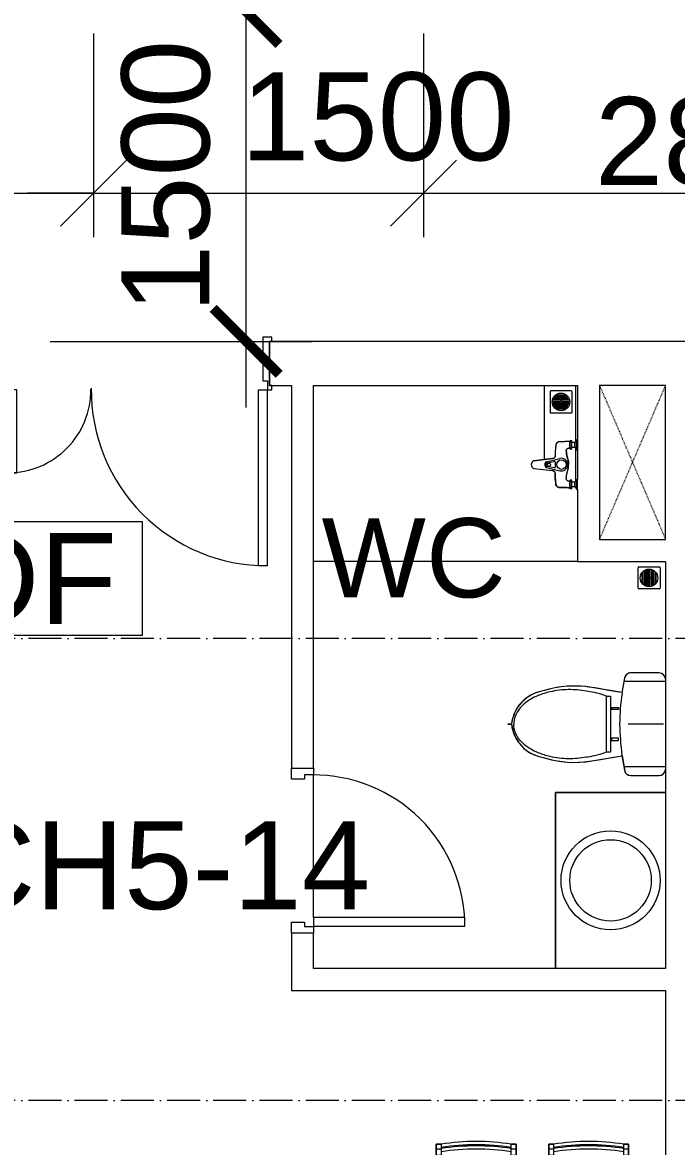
# Model space of a CAD drawing. Header units: millimetres. Extents: x -20144 to 122974, y -38328 to 48263.
# Drawn here: x 29377 to 32351, y 6140 to 11250 of the extents above; entities that cross this region are included whole.
import ezdxf
from ezdxf.enums import TextEntityAlignment as Align

# ---------------------------------------------------------------- set-up
doc = ezdxf.new("R2010")
doc.units = ezdxf.units.MM
doc.linetypes.add('Dash', pattern=[6.35, 3.175, -3.175])
doc.linetypes.add('Grid Line', pattern=[4.2, 3, -0.6, 0, -0.6])
for name, color, linetype, lineweight in [('A-DETL-GENF', 31, 'Continuous', 5), ('A-DETL-GENF-HDLN', 161, 'Dash', 5), ('CHU', 181, 'Continuous', 5), ('CUA', 31, 'Continuous', 9), ('DIM', 1, 'Continuous', 5), ('NET-CAT', 3, 'Continuous', 15), ('NET-THAY', 2, 'Continuous', 9), ('THIET BI', 44, 'Continuous', 5), ('THIET-BI', 44, 'Continuous', 5), ('TRUC', 225, 'Continuous', 5), ('Y-GHI CHU PCCC$0$Z-CT1-GHI CHU TT$0$KI-HIEU', 6, 'Continuous', 13)]:
    doc.layers.add(name, color=color, linetype=linetype, lineweight=lineweight)
doc.styles.add('Arial_3', font='arial_0.ttf', dxfattribs={"height": 400})
doc.styles.add('Arial_4', font='arial_0.ttf', dxfattribs={"height": 360})
doc.styles.add('Arial_5', font='arial_0.ttf', dxfattribs={"height": 400})
doc.styles.add('TA1', font='arial_0.ttf')
doc.styles.add('Y-GHI CHU PCCC$0$Arial', font='arial_0.ttf')
doc.dimstyles.new('D_200_KTx2', dxfattribs={"dimtxt": 400, "dimasz": 300, "dimexe": 300, "dimexo": 300, "dimgap": 160, "dimtad": 1, "dimdec": 0, "dimzin": 9, "dimtxsty": 'TA1', "dimblk": 'ARCHTICK', "dimcen": 1, "dimdle": 300, "dimclrd": 256, "dimclre": 256, "dimclrt": 7, "dimadec": 0, "dimazin": 0, "dimtfac": 1, "dimtdec": 0, "dimtix": 1, "dimtmove": 1, "dimatfit": 3, "dimldrblk": 'ARCHTICK', "dimfxl": 0, "dimtolj": 1, "dimtzin": 0, "dimlwd": -1, "dimlwe": -1, "dimarcsym": 0})
doc.dimstyles.new('Diagonal_-_2mm_Arial', dxfattribs={"dimscale": 304.8, "dimtxt": 408.10376, "dimasz": 0.984252, "dimexe": 0.656168, "dimexo": 4.593176, "dimgap": 0.098425, "dimtad": 1, "dimdec": 0, "dimzin": 0, "dimdsep": 46, "dimtxsty": 'Arial_3', "dimblk1": 'OBLIQUE', "dimblk2": 'OBLIQUE', "dimsah": 1, "dimcen": 0.09, "dimdle": 0.656168, "dimazin": 0, "dimtfac": 1, "dimtdec": 4, "dimtix": 1, "dimtmove": 0, "dimatfit": 3, "dimfxl": 0, "dimtvp": 1, "dimtolj": 1, "dimtzin": 0, "dimlwd": 9, "dimlwe": 9, "dimarcsym": 0})
doc.dimstyles.new('Diagonal_-_2mm_Arial_1', dxfattribs={"dimscale": 304.8, "dimtxt": 408.10376, "dimasz": 0.984252, "dimexe": 0.656168, "dimexo": 4.593176, "dimgap": 0.098425, "dimtad": 1, "dimdec": 0, "dimzin": 0, "dimdsep": 46, "dimtxsty": 'Arial_3', "dimblk1": 'OBLIQUE', "dimblk2": 'OBLIQUE', "dimsah": 1, "dimcen": 0.09, "dimdle": 0.656168, "dimazin": 0, "dimtfac": 1, "dimtdec": 4, "dimtix": 1, "dimtmove": 2, "dimatfit": 3, "dimfxl": 0, "dimtvp": 1, "dimtolj": 1, "dimtzin": 0, "dimlwd": 9, "dimlwe": 9, "dimarcsym": 0})

# ---------------------------------------------------------------- blocks, each defined once
blk = doc.blocks.new('X-SEN - X-SEN-1305592-MẶT BẰNG TẦNG 5 ĐẾN TẦNG 22')
at = {"layer": 'THIET-BI'}
for p, q in [((-67.5, 0), (-112.5, 0)), ((-112.5, 0), (-112.5, -3.8)), ((-112.5, 0), (-67.5, 0)), ((-112.5, -3.8), (-112.5, 0)), ((-67.5, -3.8), (-67.5, 0)), ((-67.5, 0), (-67.5, -3.8)), ((112.5, 0), (67.5, 0)), ((67.5, 0), (67.5, -3.8)), ((67.5, 0), (67.5, -3.8)), ((112.5, 0), (67.5, 0)), ((112.5, -3.8), (112.5, 0)), ((112.5, -3.8), (112.5, 0)), ((-112.5, -3.8), (-99.9, -12.6)), ((-67.5, -3.8), (-112.5, -3.8)), ((-112.5, -3.8), (-99.9, -12.6)), ((-99.9, -25.3), (-107.2, -25.3)), ((-72.8, -25.3), (-107.2, -25.3)), ((-107.2, -34.3), (-105.1, -34.3)), ((-107.2, -34.3), (-72.8, -34.3)), ((-105.1, -34.3), (-105.1, -37.2)), ((-105.1, -34.3), (-105.1, -37.2)), ((-74.9, -34.3), (-105.1, -34.3)), ((-105.1, -37.2), (-74.9, -37.2)), ((-99.9, -12.6), (-99.9, -25.3)), ((-99.9, -12.6), (-80.1, -12.6)), ((-80.1, -12.6), (-99.9, -12.6)), ((-99.9, -12.6), (-99.9, -25.3)), ((-80.1, -12.6), (-67.5, -3.8)), ((-80.1, -12.6), (-67.5, -3.8)), ((-80.1, -25.3), (-80.1, -12.6)), ((-80.1, -25.3), (-80.1, -12.6)), ((-72.8, -25.3), (-80.1, -25.3)), ((-74.9, -37.2), (-74.9, -34.3)), ((-74.9, -34.3), (-72.8, -34.3)), ((-74.9, -37.2), (-74.9, -34.3)), ((67.5, -3.8), (80.1, -12.6)), ((112.5, -3.8), (67.5, -3.8)), ((67.5, -3.8), (80.1, -12.6)), ((80.1, -25.3), (72.8, -25.3)), ((107.2, -25.3), (72.8, -25.3)), ((72.8, -34.3), (74.9, -34.3)), ((72.8, -34.3), (107.2, -34.3)), ((74.9, -34.3), (74.9, -37.2)), ((74.9, -34.3), (74.9, -37.2)), ((105.1, -34.3), (74.9, -34.3)), ((74.9, -37.2), (105.1, -37.2)), ((80.1, -12.6), (80.1, -25.3)), ((99.9, -12.6), (80.1, -12.6)), ((80.1, -12.6), (99.9, -12.6)), ((99.9, -12.6), (80.1, -12.6)), ((80.1, -12.6), (80.1, -25.3)), ((99.9, -12.6), (112.5, -3.8)), ((99.9, -12.6), (112.5, -3.8)), ((99.9, -25.3), (99.9, -12.6)), ((99.9, -25.3), (99.9, -12.6)), ((107.2, -25.3), (99.9, -25.3)), ((105.1, -37.2), (105.1, -34.3)), ((105.1, -34.3), (107.2, -34.3)), ((105.1, -37.2), (105.1, -34.3)), ((-12.9, -141.7), (-27.6, -80.8)), ((12.9, -141.7), (27.6, -80.8)), ((-27.3, -113.1), (-17.5, -199.2)), ((-17.5, -199.2), (-27.3, -113.1)), ((-7.7, -139.6), (-13.8, -105.5)), ((7.7, -139.6), (13.8, -105.5)), ((17.5, -199.2), (27.3, -113.1)), ((17.5, -199.2), (27.3, -113.1))]:
    blk.add_line(p, q, dxfattribs=at)
for centre, radius in [((0, -73.2), 21.5), ((0, -130.1), 7.2)]:
    blk.add_circle(centre, radius, dxfattribs=at)
for centre, radius, start, end in [((-102.9, -29.8), 6.9, 148.0246, 211.9754), ((-102.9, -29.8), 6.9, 148.0246, 211.9754), ((-107.2, -27.1), 1.8, 90, 148.0246), ((-107.2, -27.1), 1.8, 90, 148.0246), ((-107.2, -32.5), 1.8, 211.9754, 270), ((-107.2, -32.5), 1.8, 211.9754, 270), ((-112.5, -29.8), 6.9, 319.2845, 40.7155), ((-94.4, -29.8), 6.9, 139.2845, 220.7155), ((-85.4, -29.8), 6.9, 319.2845, 40.7155), ((-67.5, -29.8), 6.9, 139.2845, 220.7155), ((-72.8, -27.1), 1.8, 31.9754, 90), ((-72.8, -27.1), 1.8, 31.9754, 90), ((-72.8, -32.5), 1.8, 270, 328.0246), ((-72.8, -32.5), 1.8, 270, 328.0246), ((-77.1, -29.8), 6.9, 328.0246, 31.9754), ((-77.1, -29.8), 6.9, 328.0246, 31.9754), ((-0.4, -73.2), 28.3, 89.2517, 195.6693), ((0.4, -73.2), 28.3, 344.3307, 90.7483), ((77.1, -29.8), 6.9, 148.0246, 211.9754), ((77.1, -29.8), 6.9, 148.0246, 211.9754), ((72.8, -27.1), 1.8, 90, 148.0246), ((72.8, -27.1), 1.8, 90, 148.0246), ((72.8, -32.5), 1.8, 211.9754, 270), ((72.8, -32.5), 1.8, 211.9754, 270), ((67.5, -29.8), 6.9, 319.2845, 40.7155), ((85.6, -29.8), 6.9, 139.2845, 220.7155), ((94.6, -29.8), 6.9, 319.2845, 40.7155), ((112.5, -29.8), 6.9, 139.2845, 220.7155), ((107.2, -27.1), 1.8, 31.9754, 90), ((107.2, -27.1), 1.8, 31.9754, 90), ((107.2, -32.5), 1.8, 270, 328.0246), ((107.2, -32.5), 1.8, 270, 328.0246), ((102.9, -29.8), 6.9, 328.0246, 31.9754), ((102.9, -29.8), 6.9, 328.0246, 31.9754), ((-9.4, -104.7), 4.5, 74.0703, 190.1556), ((-0.4, -73.2), 28.3, 254.0703, 270.7483), ((0.4, -73.2), 28.3, 269.2517, 285.9297), ((9.4, -104.7), 4.5, 349.8444, 105.9297), ((0, -134.7), 14.7, 208.4144, 331.5856), ((0, -136.6), 8.24, 201.1294, 338.8706), ((0, -191), 19.3, 205.0481, 334.9519), ((0, -191), 19.3, 205.0481, 334.9519)]:
    blk.add_arc(centre, radius, start, end, dxfattribs=at)
for points, knots in [([(-105.1, -37.2), (-105.1, -39.1), (-104.9, -42.9), (-104.7, -48.5), (-104.5, -54.2), (-104.2, -61.7), (-103.9, -68.4), (-103.8, -73.6), (-103.7, -75.5), (-103.7, -76.7), (-103.6, -77.6), (-103.6, -78.6), (-103.6, -79.8), (-103.6, -81), (-103.5, -81.8), (-103.5, -82.3), (-103.5, -82.6), (-103.4, -83), (-103.4, -83.5), (-103.3, -84.3), (-103.2, -85.5), (-103.1, -86.6), (-102.8, -87.6), (-102.6, -88.2), (-102.3, -88.9), (-101.9, -89.7), (-101.3, -90.8), (-100.6, -91.7), (-100, -92.5), (-99, -93.6), (-97.8, -94.7), (-96.2, -95.8), (-95, -96.6), (-93.7, -97.2), (-92.4, -97.7), (-91.2, -98.1), (-90.3, -98.4), (-89.6, -98.5), (-88.9, -98.7), (-88, -98.8), (-86.8, -99), (-85.6, -99.1), (-84.7, -99.1), (-84, -99.2), (-83.3, -99.3), (-82.3, -99.4), (-81.2, -99.5), (-79.7, -99.6), (-77.9, -99.8), (-75.5, -100), (-72.8, -100.2), (-70, -100.5), (-66.3, -100.8), (-61.6, -101.2), (-56, -101.5), (-51.7, -101.8), (-48.8, -101.9), (-47.3, -101.9), (-46.1, -101.9), (-45.1, -102), (-44.4, -102), (-43.6, -102), (-42.6, -102), (-41.4, -102), (-40.1, -102), (-39.3, -102.1), (-38.8, -102.1), (-38.5, -102.2), (-38.1, -102.2), (-37.6, -102.3), (-36.8, -102.4), (-35.6, -102.6), (-34.3, -103), (-33.2, -103.5), (-32.5, -104), (-31.7, -104.6), (-30.5, -105.7), (-29, -107.6), (-27.9, -110.1), (-27.4, -112), (-27.3, -113.1)], [0, 0, 0, 0, 0.041667, 0.083333, 0.125, 0.166667, 0.25, 0.270833, 0.28125, 0.291667, 0.296875, 0.302083, 0.3125, 0.322917, 0.328125, 0.330729, 0.333333, 0.335938, 0.338542, 0.34375, 0.354167, 0.364583, 0.369792, 0.375, 0.380208, 0.385417, 0.395833, 0.40625, 0.411458, 0.416667, 0.4375, 0.447917, 0.458333, 0.46875, 0.479167, 0.489583, 0.494792, 0.5, 0.505208, 0.510417, 0.520833, 0.53125, 0.536458, 0.541667, 0.546875, 0.552083, 0.5625, 0.572917, 0.583333, 0.604167, 0.625, 0.645833, 0.666667, 0.708333, 0.75, 0.791667, 0.802083, 0.8125, 0.822917, 0.828125, 0.833333, 0.838542, 0.84375, 0.854167, 0.864583, 0.869792, 0.872396, 0.875, 0.877604, 0.880208, 0.885417, 0.895833, 0.90625, 0.916667, 0.921875, 0.927083, 0.9375, 0.958333, 0.979167, 1, 1, 1, 1]), ([(-105.1, -37.2), (-104.5, -52.3), (-103.9, -68.7), (-103.3, -87.5), (-99.6, -93.9), (-92.4, -98.5), (-72.6, -100.1), (-54, -102.2), (-33.9, -102), (-28.7, -107.4), (-27.8, -111), (-27.3, -113.1)], [0, 0, 0, 0, 45.441328, 49.333631, 56.110562, 66.562664, 73.682324, 114.966912, 125.570438, 129.900151, 136.284558, 136.284558, 136.284558, 136.284558]), ([(0, -41), (-2, -40.9), (-5.6, -40.9), (-10.3, -41.2), (-14.4, -41.6), (-18, -42.2), (-21.2, -42.9), (-24.2, -43.7), (-27.1, -44.6), (-30, -45.4), (-32.9, -46.3), (-35.8, -47.2), (-38.8, -47.9), (-41.8, -48.6), (-45.1, -49.2), (-48.4, -49.8), (-51.8, -50.2), (-54.8, -50.5), (-56.9, -50.7), (-58.1, -50.8), (-59, -50.9), (-59.9, -51), (-60.8, -51), (-61.7, -51), (-62.4, -51), (-63, -51), (-63.6, -51), (-64.4, -50.9), (-65.1, -50.8), (-65.7, -50.7), (-66.1, -50.6), (-66.5, -50.5), (-67.1, -50.4), (-68.1, -50.1), (-69.1, -49.6), (-70.1, -49), (-71.1, -48.3), (-72, -47.4), (-72.8, -46.6), (-73.3, -45.8), (-73.8, -45.1), (-74.1, -44.3), (-74.4, -43.5), (-74.6, -42.6), (-74.7, -41.9), (-74.8, -41.3), (-74.8, -40.9), (-74.9, -40.4), (-74.9, -39.8), (-74.9, -38.8), (-74.9, -37.9), (-74.9, -37.2)], [0, 0, 0, 0, 0.041667, 0.083333, 0.125, 0.166667, 0.208333, 0.25, 0.291667, 0.333333, 0.375, 0.416667, 0.458333, 0.5, 0.541667, 0.583333, 0.625, 0.666667, 0.6875, 0.697917, 0.708333, 0.71875, 0.729167, 0.739583, 0.75, 0.755208, 0.760417, 0.770833, 0.78125, 0.786458, 0.791667, 0.796875, 0.802083, 0.8125, 0.833333, 0.84375, 0.854167, 0.875, 0.885417, 0.895833, 0.90625, 0.916667, 0.927083, 0.9375, 0.947917, 0.953125, 0.958333, 0.963542, 0.96875, 0.979167, 1, 1, 1, 1]), ([(-74.9, -37.2), (-74.9, -39.9), (-75, -44.9), (-67.9, -51.6), (-55.3, -50.7), (-39.4, -48.7), (-24.4, -43.4), (-11.8, -40.7), (0, -41)], [0, 0, 0, 0, 8.475038, 15.961674, 29.255673, 47.963091, 70.422589, 93.837243, 93.837243, 93.837243, 93.837243]), ([(74.9, -37.2), (74.9, -37.9), (74.9, -38.8), (74.9, -39.8), (74.9, -40.4), (74.8, -40.9), (74.8, -41.3), (74.7, -41.9), (74.6, -42.6), (74.4, -43.3), (74.3, -43.9), (74.1, -44.4), (73.8, -45.1), (73.3, -45.8), (72.8, -46.6), (72, -47.4), (71.1, -48.3), (70.1, -49), (69.1, -49.6), (68.1, -50.1), (67.1, -50.4), (66.5, -50.5), (66.1, -50.6), (65.7, -50.7), (65.1, -50.8), (64.4, -50.9), (63.5, -51), (62.7, -51), (62.1, -51), (61.5, -51), (60.8, -51), (59.9, -51), (59, -50.9), (58.1, -50.8), (56.9, -50.7), (54.8, -50.5), (51.8, -50.2), (47.2, -49.6), (41.8, -48.7), (36.8, -47.4), (32.9, -46.3), (30, -45.4), (27.1, -44.6), (24.2, -43.7), (21.2, -42.9), (18, -42.2), (14.4, -41.6), (10.3, -41.2), (5.6, -40.9), (2, -40.9), (0, -41)], [0, 0, 0, 0, 0.020833, 0.03125, 0.036458, 0.041667, 0.046875, 0.052083, 0.0625, 0.072917, 0.078125, 0.083333, 0.09375, 0.104167, 0.114583, 0.125, 0.145833, 0.15625, 0.166667, 0.1875, 0.197917, 0.203125, 0.208333, 0.213542, 0.21875, 0.229167, 0.239583, 0.25, 0.255208, 0.260417, 0.270833, 0.28125, 0.291667, 0.302083, 0.3125, 0.333333, 0.375, 0.416667, 0.5, 0.583333, 0.625, 0.666667, 0.708333, 0.75, 0.791667, 0.833333, 0.875, 0.916667, 0.958333, 1, 1, 1, 1]), ([(74.9, -37.2), (74.9, -39.9), (75, -44.9), (67.9, -51.6), (55.3, -50.7), (39.4, -48.7), (24.4, -43.4), (11.8, -40.7), (0, -41)], [0, 0, 0, 0, 8.475038, 15.961674, 29.255673, 47.963091, 70.422589, 93.837243, 93.837243, 93.837243, 93.837243]), ([(27.3, -113.1), (27.4, -112), (27.9, -110.1), (29, -107.6), (30.5, -105.7), (31.7, -104.6), (32.5, -104), (33.2, -103.5), (34.3, -103), (35.6, -102.6), (36.8, -102.4), (37.6, -102.3), (38.1, -102.2), (38.5, -102.2), (38.8, -102.1), (39.3, -102.1), (40.1, -102), (41.4, -102), (42.6, -102), (43.6, -102), (44.4, -102), (45.1, -102), (46.1, -101.9), (47.3, -101.9), (48.8, -101.9), (51.7, -101.8), (57.9, -101.4), (65.3, -100.9), (72.8, -100.2), (76.9, -99.8), (79.7, -99.6), (81.2, -99.5), (82.3, -99.4), (83.3, -99.3), (84, -99.2), (84.7, -99.1), (85.6, -99.1), (86.8, -99), (88, -98.8), (88.9, -98.7), (89.6, -98.5), (90.3, -98.4), (91.2, -98.1), (92.4, -97.7), (93.7, -97.2), (95, -96.6), (96.2, -95.8), (97.8, -94.7), (99.2, -93.4), (100.4, -91.9), (101.3, -90.8), (101.9, -89.7), (102.3, -88.9), (102.6, -88.2), (102.8, -87.6), (103.1, -86.6), (103.2, -85.5), (103.3, -84.3), (103.4, -83.5), (103.4, -83), (103.5, -82.6), (103.5, -82.3), (103.5, -81.8), (103.6, -81), (103.6, -79.8), (103.6, -78.6), (103.6, -77.6), (103.7, -76.7), (103.7, -75.5), (103.8, -73.6), (103.9, -70.3), (104.1, -65.5), (104.5, -54.2), (104.8, -44.8), (105.1, -37.2)], [0, 0, 0, 0, 0.020833, 0.041667, 0.0625, 0.072917, 0.078125, 0.083333, 0.09375, 0.104167, 0.114583, 0.119792, 0.122396, 0.125, 0.127604, 0.130208, 0.135417, 0.145833, 0.15625, 0.161458, 0.166667, 0.171875, 0.177083, 0.1875, 0.197917, 0.208333, 0.25, 0.333333, 0.375, 0.416667, 0.427083, 0.4375, 0.447917, 0.453125, 0.458333, 0.463542, 0.46875, 0.479167, 0.489583, 0.494792, 0.5, 0.505208, 0.510417, 0.520833, 0.53125, 0.541667, 0.552083, 0.5625, 0.583333, 0.59375, 0.604167, 0.614583, 0.619792, 0.625, 0.630208, 0.635417, 0.645833, 0.65625, 0.661458, 0.664062, 0.666667, 0.669271, 0.671875, 0.677083, 0.6875, 0.697917, 0.703125, 0.708333, 0.71875, 0.729167, 0.75, 0.791667, 0.833333, 1, 1, 1, 1]), ([(105.1, -37.2), (104.5, -52.3), (103.9, -68.7), (103.3, -87.5), (99.6, -93.9), (92.4, -98.5), (72.6, -100.1), (54, -102.2), (33.9, -102), (28.7, -107.4), (27.8, -111), (27.3, -113.1)], [0, 0, 0, 0, 45.441328, 49.333631, 56.110562, 66.562664, 73.682324, 114.966912, 125.570438, 129.900151, 136.284558, 136.284558, 136.284558, 136.284558])]:
    blk.add_open_spline(points, degree=3, knots=knots, dxfattribs=at)
blk = doc.blocks.new('X-PHEU - X-PHEU-1365544-MẶT BẰNG TẦNG 5 ĐẾN TẦNG 22')
at = {"layer": 'THIET-BI'}
for p, q in [((25, -29), (25, -121)), ((121, -25), (29, -25)), ((52.5, -103.1), (52.5, -46.9)), ((57.5, -43.5), (57.5, -106.5)), ((62.5, -108.8), (62.5, -41.2)), ((67.5, -39.8), (67.5, -110.2)), ((72.5, -71.9), (72.5, -39.1)), ((77.5, -39.1), (77.5, -71.9)), ((82.5, -110.2), (82.5, -39.8)), ((87.5, -41.2), (87.5, -108.8)), ((92.5, -106.5), (92.5, -43.5)), ((97.5, -46.9), (97.5, -103.1)), ((125, -121), (125, -29)), ((42.5, -90.5), (42.5, -59.5)), ((47.5, -51.8), (47.5, -98.2)), ((72.5, -110.9), (72.5, -78.1)), ((77.5, -78.1), (77.5, -110.9)), ((102.5, -98.2), (102.5, -51.8)), ((107.5, -59.5), (107.5, -90.5)), ((29, -125), (121, -125))]:
    blk.add_line(p, q, dxfattribs=at)
blk.add_circle((75, -75), 40, dxfattribs=at)
for centre, radius, start, end in [((29, -29), 4, 90, 180), ((75, -75), 36, 119.0853, 128.6822), ((75, -75), 36, 102.0247, 110.3175), ((75, -75), 36, 90, 93.9821), ((75, -75), 36, 86.0179, 90), ((75, -75), 36, 69.6825, 77.9753), ((75, -75), 36, 51.3178, 60.9147), ((121, -29), 4, 0, 90), ((75, -75), 36, 139.8082, 154.5256), ((75, -75), 36, 205.4744, 220.1918), ((75, -75), 4, 128.6822, 231.3178), ((75, -75), 4, 308.6822, 51.3178), ((75, -75), 36, 25.4744, 40.1918), ((75, -75), 36, 319.8082, 334.5256), ((29, -121), 4, 180, 270), ((75, -75), 36, 231.3178, 240.9147), ((75, -75), 36, 249.6825, 257.9753), ((75, -75), 36, 266.0179, 270), ((75, -75), 36, 270, 273.9821), ((75, -75), 36, 282.0247, 290.3175), ((75, -75), 36, 299.0853, 308.6822), ((121, -121), 4, 270, 0)]:
    blk.add_arc(centre, radius, start, end, dxfattribs=at)
blk = doc.blocks.new('X-BAN AN 4 GHE1 - X-BAN AN 4 GHE-1305657-MẶT BẰNG TẦNG 5 ĐẾN TẦNG 22')
at = {"layer": 'THIET BI'}
for p, q in [((187, 362.7), (165.2, 362.7)), ((165.2, 362.7), (165.2, 0)), ((165.2, 362.7), (165.2, 0)), ((187, 362.7), (165.2, 362.7)), ((187, 327.9), (187, 362.7)), ((527.9, 362.7), (506.1, 362.7)), ((506.1, 362.7), (506.1, 327.9)), ((527.9, 362.7), (506.1, 362.7)), ((527.9, 0), (527.9, 362.7)), ((527.9, 0), (527.9, 362.7)), ((698.6, 362.7), (676.8, 362.7)), ((676.8, 362.7), (676.8, 0)), ((676.8, 362.7), (676.8, 0)), ((698.6, 362.7), (676.8, 362.7)), ((698.6, 327.9), (698.6, 362.7)), ((1039.5, 362.7), (1017.7, 362.7)), ((1017.7, 362.7), (1017.7, 327.9)), ((1039.5, 362.7), (1017.7, 362.7)), ((1039.5, 0), (1039.5, 362.7)), ((1039.5, 0), (1039.5, 362.7)), ((136.9, 308.5), (136.9, 0)), ((155.8, 308.5), (136.9, 308.5)), ((136.9, 308.5), (155.8, 308.5)), ((136.9, 0), (136.9, 308.5)), ((155.8, 0), (155.8, 308.5)), ((155.8, 308.5), (155.8, 0)), ((165.2, 340.9), (187, 340.9)), ((165.2, 311.9), (187, 311.9)), ((187, 311.9), (187, 327.9)), ((506.1, 340.9), (527.9, 340.9)), ((506.1, 327.9), (506.1, 311.9)), ((506.1, 311.9), (527.9, 311.9)), ((556.2, 308.5), (537.3, 308.5)), ((537.3, 308.5), (537.3, 0)), ((537.3, 308.5), (537.3, 0)), ((556.2, 308.5), (537.3, 308.5)), ((556.2, 0), (556.2, 308.5)), ((556.2, 0), (556.2, 308.5)), ((667.4, 308.5), (648.5, 308.5)), ((648.5, 308.5), (648.5, 0)), ((648.5, 308.5), (667.4, 308.5)), ((648.5, 0), (648.5, 308.5)), ((667.4, 0), (667.4, 308.5)), ((667.4, 308.5), (667.4, 0)), ((676.8, 340.9), (698.6, 340.9)), ((676.8, 311.9), (698.6, 311.9)), ((698.6, 311.9), (698.6, 327.9)), ((1017.7, 340.9), (1039.5, 340.9)), ((1017.7, 327.9), (1017.7, 311.9)), ((1017.7, 311.9), (1039.5, 311.9)), ((1067.8, 308.5), (1048.9, 308.5)), ((1048.9, 308.5), (1048.9, 0)), ((1048.9, 308.5), (1048.9, 0)), ((1067.8, 308.5), (1048.9, 308.5)), ((1067.8, 0), (1067.8, 308.5)), ((1067.8, 0), (1067.8, 308.5)), ((136.9, 0), (0, 0)), ((0, 0), (0, -850)), ((0, 0), (0, -850)), ((1200, 0), (0, 0)), ((155.8, 0), (136.9, 0)), ((165.2, 0), (155.8, 0)), ((165.2, 0), (527.9, 0)), ((537.3, 0), (527.9, 0)), ((537.3, 0), (556.2, 0)), ((648.5, 0), (556.2, 0)), ((667.4, 0), (648.5, 0)), ((676.8, 0), (667.4, 0)), ((676.8, 0), (1039.5, 0)), ((1048.9, 0), (1039.5, 0)), ((1048.9, 0), (1067.8, 0)), ((1200, 0), (1067.8, 0)), ((1200, -850), (1200, 0)), ((1200, -850), (1200, 0)), ((0, -850), (136.9, -850)), ((0, -850), (1200, -850)), ((136.9, -850), (136.9, -1158.5)), ((155.8, -850), (136.9, -850)), ((136.9, -850), (136.9, -1158.5)), ((155.8, -1158.5), (155.8, -850)), ((155.8, -850), (165.2, -850)), ((155.8, -1158.5), (155.8, -850)), ((165.2, -850), (165.2, -1212.7)), ((165.2, -850), (527.9, -850)), ((165.2, -1212.7), (165.2, -850)), ((527.9, -1212.7), (527.9, -850)), ((527.9, -850), (537.3, -850)), ((527.9, -850), (527.9, -1212.7)), ((537.3, -850), (537.3, -1158.5)), ((537.3, -850), (556.2, -850)), ((537.3, -1158.5), (537.3, -850)), ((556.2, -1158.5), (556.2, -850)), ((556.2, -850), (648.5, -850)), ((556.2, -850), (556.2, -1158.5)), ((648.5, -850), (648.5, -1158.5)), ((667.4, -850), (648.5, -850)), ((648.5, -850), (648.5, -1158.5)), ((667.4, -1158.5), (667.4, -850)), ((667.4, -850), (676.8, -850)), ((667.4, -1158.5), (667.4, -850)), ((676.8, -850), (676.8, -1212.7)), ((676.8, -850), (1039.5, -850)), ((676.8, -1212.7), (676.8, -850)), ((1039.5, -1212.7), (1039.5, -850)), ((1039.5, -850), (1048.9, -850)), ((1039.5, -850), (1039.5, -1212.7)), ((1048.9, -850), (1048.9, -1158.5)), ((1048.9, -850), (1067.8, -850)), ((1048.9, -1158.5), (1048.9, -850)), ((1067.8, -1158.5), (1067.8, -850)), ((1067.8, -850), (1200, -850)), ((1067.8, -850), (1067.8, -1158.5)), ((136.9, -1158.5), (155.8, -1158.5)), ((136.9, -1158.5), (155.8, -1158.5)), ((165.2, -1161.9), (187, -1161.9)), ((187, -1161.9), (187, -1177.9)), ((506.1, -1161.9), (527.9, -1161.9)), ((506.1, -1177.9), (506.1, -1161.9)), ((537.3, -1158.5), (556.2, -1158.5)), ((556.2, -1158.5), (537.3, -1158.5)), ((648.5, -1158.5), (667.4, -1158.5)), ((648.5, -1158.5), (667.4, -1158.5)), ((676.8, -1161.9), (698.6, -1161.9)), ((698.6, -1161.9), (698.6, -1177.9)), ((1017.7, -1161.9), (1039.5, -1161.9)), ((1017.7, -1177.9), (1017.7, -1161.9)), ((1048.9, -1158.5), (1067.8, -1158.5)), ((1067.8, -1158.5), (1048.9, -1158.5)), ((165.2, -1190.9), (187, -1190.9)), ((165.2, -1212.7), (187, -1212.7)), ((187, -1212.7), (165.2, -1212.7)), ((187, -1177.9), (187, -1212.7)), ((506.1, -1212.7), (506.1, -1177.9)), ((506.1, -1190.9), (527.9, -1190.9)), ((506.1, -1212.7), (527.9, -1212.7)), ((527.9, -1212.7), (506.1, -1212.7)), ((676.8, -1190.9), (698.6, -1190.9)), ((676.8, -1212.7), (698.6, -1212.7)), ((698.6, -1212.7), (676.8, -1212.7)), ((698.6, -1177.9), (698.6, -1212.7)), ((1017.7, -1212.7), (1017.7, -1177.9)), ((1017.7, -1190.9), (1039.5, -1190.9)), ((1017.7, -1212.7), (1039.5, -1212.7)), ((1039.5, -1212.7), (1017.7, -1212.7))]:
    blk.add_line(p, q, dxfattribs=at)
for centre, radius, start, end in [((346.5, -638.1), 1013.4, 80.9407, 99.0593), ((346.5, -638.1), 1013.4, 80.9407, 99.0593), ((346.5, -638.1), 998.9, 80.808, 99.192), ((858.1, -638.1), 1013.4, 80.9407, 99.0593), ((858.1, -638.1), 1013.4, 80.9407, 99.0593), ((858.1, -638.1), 998.9, 80.808, 99.192), ((346.5, -658.2), 1013.4, 80.9407, 99.0593), ((346.5, -658.2), 998.9, 80.808, 99.192), ((858.1, -658.2), 1013.4, 80.9407, 99.0593), ((858.1, -658.2), 998.9, 80.808, 99.192), ((346.5, -191.8), 998.9, 260.808, 279.192), ((346.5, -191.8), 1013.4, 260.9407, 279.0593), ((346.5, -211.9), 998.9, 260.808, 279.192), ((346.5, -211.9), 1013.4, 260.9407, 279.0593), ((346.5, -211.9), 1013.4, 260.9407, 279.0593), ((858.1, -191.8), 998.9, 260.808, 279.192), ((858.1, -191.8), 1013.4, 260.9407, 279.0593), ((858.1, -211.9), 998.9, 260.808, 279.192), ((858.1, -211.9), 1013.4, 260.9407, 279.0593), ((858.1, -211.9), 1013.4, 260.9407, 279.0593)]:
    blk.add_arc(centre, radius, start, end, dxfattribs=at)
blk = doc.blocks.new('CUA VAO CAN HO - Type 1-1365942-MẶT BẰNG TẦNG 5 ĐẾN TẦNG 22')
at = {"layer": 'CUA'}
for p, q in [((-487.5, 922.3), (-447.5, 922.3)), ((-487.5, 122.3), (-487.5, 922.3)), ((-447.5, 922.3), (-447.5, 122.3)), ((650.5, 499.3), (650.5, 122.3)), ((690.5, 499.3), (650.5, 499.3)), ((690.5, 122.3), (690.5, 499.3)), ((-447.5, 122.3), (-487.5, 122.3)), ((650.5, 122.3), (690.5, 122.3))]:
    blk.add_line(p, q, dxfattribs=at)
at = {"layer": 'CUA', "lineweight": 5}
for p, q in [((-488.5, 122.3), (-508.5, 122.3)), ((-508.5, 122.3), (-508.5, 102.3)), ((-508.5, 102.3), (-498.5, 102.3)), ((-498.5, 102.3), (-498.5, -97.7)), ((-488.5, 81.3), (-488.5, 122.3)), ((711.5, 122.3), (691.5, 122.3)), ((691.5, 122.3), (691.5, 81.3)), ((701.5, -97.7), (701.5, 102.3)), ((701.5, 102.3), (711.5, 102.3)), ((711.5, 102.3), (711.5, 122.3)), ((-468.5, 81.3), (-488.5, 81.3)), ((-468.5, -117.7), (-468.5, 81.3)), ((691.5, 81.3), (671.5, 81.3)), ((671.5, 81.3), (671.5, -117.7)), ((-498.5, -97.7), (-508.5, -97.7)), ((-508.5, -97.7), (-508.5, -117.7)), ((711.5, -97.7), (701.5, -97.7)), ((711.5, -117.7), (711.5, -97.7)), ((-508.5, -117.7), (-468.5, -117.7)), ((671.5, -117.7), (711.5, -117.7))]:
    blk.add_line(p, q, dxfattribs=at)
for centre, radius, start, end in [((-487.5, 122.3), 800, 359.5, 90), ((690.5, 122.3), 377, 90, 180.5)]:
    blk.add_arc(centre, radius, start, end, dxfattribs=at)
blk = doc.blocks.new('CUA WC - Type 1-1365100-MẶT BẰNG TẦNG 5 ĐẾN TẦNG 22')
at = {"layer": 'CUA', "lineweight": 5}
for p, q in [((-273.5, -52.3), (-273.5, 47.7)), ((-273.5, 47.7), (-223.5, 47.7)), ((-223.5, 47.7), (-223.5, -11.3)), ((426.5, 47.7), (476.5, 47.7)), ((426.5, -11.3), (426.5, 47.7)), ((476.5, 47.7), (476.5, -52.3)), ((-243.5, -11.3), (-243.5, -52.3)), ((-223.5, -11.3), (-243.5, -11.3)), ((446.5, -11.3), (426.5, -11.3)), ((446.5, -52.3), (446.5, -11.3)), ((-243.5, -52.3), (-273.5, -52.3)), ((476.5, -52.3), (446.5, -52.3))]:
    blk.add_line(p, q, dxfattribs=at)
at = {"layer": 'CUA'}
for p, q in [((-202.5, -52.3), (-242.5, -52.3)), ((-242.5, -52.3), (-242.5, -740.3)), ((-202.5, -740.3), (-202.5, -52.3)), ((-242.5, -740.3), (-202.5, -740.3))]:
    blk.add_line(p, q, dxfattribs=at)
at = {"layer": 'CUA', "lineweight": 5}
blk.add_arc((-242.5, -52.3), 688, 270, 0.5, dxfattribs=at)
blk = doc.blocks.new('X-XI1 - X-XI-V13-MẶT BẰNG TẦNG 5 ĐẾN TẦNG 22')
at = {"layer": 'THIET-BI'}
for p, q in [((194.6, 0), (194.6, -186.1)), ((215, -2.1), (204.3, 0)), ((-230.6, -16.8), (-233.2, -33.2)), ((-233.2, -29), (-233.2, -157.9)), ((-233.2, -29), (-233.2, -157.9)), ((-233.2, -33.2), (-233.2, -45)), ((-233.2, -45), (-233.2, -157.9)), ((-227.9, -12.2), (-230.6, -16.8)), ((-222, -6.1), (-227.9, -12.2)), ((-212.4, -1.2), (-222, -6.1)), ((-204.3, 0), (-212.4, -1.2)), ((-194.6, 0), (-194.6, -185.7)), ((0, -9.4), (0, -169.7)), ((219.3, -4.2), (215, -2.1)), ((224.8, -8.5), (219.3, -4.2)), ((227.7, -12), (224.8, -8.5)), ((231.6, -19.3), (227.7, -12)), ((233.2, -29), (231.6, -19.3)), ((233.2, -157.9), (233.2, -29)), ((233.2, -157.9), (233.2, -29)), ((233.2, -157.9), (233.2, -29)), ((-233.2, -157.9), (-232.9, -162.1)), ((-232.9, -162.1), (-231, -169.1)), ((-231, -169.1), (-228, -174.5)), ((-228, -174.5), (-224.2, -178.9)), ((-224.2, -178.9), (-216.9, -183.9)), ((-216.9, -183.9), (-209.4, -186.4)), ((-209.4, -186.4), (-202.4, -187.7)), ((-202.4, -187.7), (-192, -189.7)), ((-192, -189.7), (-184.2, -191.1)), ((-184.2, -191.1), (-168, -193.8)), ((-168, -193.8), (-149.9, -196.6)), ((-143.8, -197.5), (-166.7, -335.2)), ((-143.8, -197.5), (-166.7, -335.2)), ((-149.9, -196.6), (-143.8, -197.5)), ((-143.8, -197.5), (-147.8, -221.1)), ((143.8, -197.5), (212.9, -185.5)), ((166.7, -335.2), (143.8, -197.5)), ((166.7, -335.2), (143.8, -197.5)), ((146.9, -216.1), (143.8, -197.5)), ((212.9, -185.5), (220.8, -181.7)), ((220.8, -181.7), (226.5, -176.5)), ((226.5, -176.5), (231.9, -166.7)), ((231.9, -166.7), (233.2, -157.9)), ((-147.8, -221.1), (-155.3, -266.3)), ((-127.7, -249.9), (127.7, -249.9)), ((-127.7, -267.8), (-127.7, -249.9)), ((-76.6, -213.5), (-66.1, -213.5)), ((-76.6, -245), (-76.6, -213.5)), ((-66.1, -245), (-76.6, -245)), ((-66.1, -213.5), (-66.1, -245)), ((64, -213.5), (64, -245)), ((74.4, -213.5), (64, -213.5)), ((64, -245), (74.4, -245)), ((74.4, -245), (74.4, -213.5)), ((127.7, -249.9), (127.7, -267.8)), ((151.8, -245.3), (146.9, -216.1)), ((157.2, -277.8), (151.8, -245.3)), ((-161.5, -303.8), (-164.6, -322)), ((-157.7, -280.9), (-161.5, -303.8)), ((-155.3, -266.3), (-157.7, -280.9)), ((-8.6, -267.8), (-127.7, -267.8)), ((127.7, -267.8), (-8.6, -267.8)), ((161.7, -304.9), (157.2, -277.8)), ((166.7, -335.2), (161.7, -304.9)), ((-168.9, -349), (-171, -365.1)), ((-164.6, -322), (-168.9, -349)), ((171.6, -371), (166.7, -335.2)), ((-172.5, -383), (-173.5, -402.2)), ((-173.5, -402.2), (-173.1, -436.1)), ((-171, -365.1), (-172.5, -383)), ((173.2, -395.8), (171.6, -371)), ((173.5, -426.5), (173.2, -395.8)), ((-173.1, -436.1), (-172.5, -446.5)), ((-172.5, -446.5), (-169.6, -474.8)), ((165.2, -502.3), (172.5, -446.5)), ((172.5, -446.5), (173.5, -426.5)), ((-169.6, -474.8), (-166.5, -495.3)), ((-166.5, -495.3), (-161.1, -520.9)), ((161.7, -518.5), (165.2, -502.3)), ((-161.1, -520.9), (-151.4, -555.9)), ((-151.4, -555.9), (-143.5, -587)), ((145.5, -581), (151.4, -555.9)), ((151.4, -555.9), (155.1, -543.7)), ((155.1, -543.7), (161.7, -518.5)), ((-143.5, -587), (-131.8, -612.8)), ((-131.8, -612.8), (-121.7, -628.9)), ((131.6, -613.2), (145.5, -581)), ((-121.7, -628.9), (-100.2, -653.8)), ((-100.2, -653.8), (-87.5, -664.8)), ((86, -665.9), (100.2, -653.8)), ((100.2, -653.8), (114.1, -638.9)), ((114.1, -638.9), (131.6, -613.2)), ((-87.5, -664.8), (-69.9, -676.9)), ((-69.9, -676.9), (-49.6, -687.2)), ((-49.6, -687.2), (-19.9, -696.9)), ((-19.9, -696.9), (0, -700.2)), ((0, -700.2), (34.6, -692.9)), ((0, -700.2), (0, -702.7)), ((0, -712.5), (0, -700.2)), ((0, -700.3), (0, -710.2)), ((0, -702.7), (0, -715.9)), ((0, -710.2), (0, -716.9)), ((0, -717.2), (0, -712.5)), ((34.6, -692.9), (60.8, -681.9)), ((60.8, -681.9), (86, -665.9)), ((0, -716.9), (0, -717.2))]:
    blk.add_line(p, q, dxfattribs=at)
for centre, radius, start, end in [((204.3, -29), 29, 360, 90), ((204.3, -29), 29, 0, 90), ((-204.3, -29), 29, 90, 180), ((-204.3, -29), 29, 90, 180), ((-204.3, -157.9), 29, 180, 259.8599), ((-204.3, -157.9), 29, 180, 259.8599), ((18.1, 960), 1168.8, 258.7762, 262.0348), ((18.1, 960), 1168.8, 258.7762, 262.0348), ((18.1, 960), 1168.8, 262.1447, 269.1633), ((-16, 957.7), 1166.4, 270.8375, 277.7683), ((-18.1, 960), 1168.8, 277.9652, 281.2238), ((-18.1, 960), 1168.8, 277.9652, 281.2238), ((204.3, -157.9), 29, 280.1401, 360), ((204.3, -157.9), 29, 280.1401, 0), ((287.1, -414.4), 460.7, 170.0941, 197.8856), ((287.1, -414.4), 460.7, 170.0941, 197.8856), ((-287.1, -414.4), 460.7, 342.1144, 9.9059), ((-287.1, -414.4), 460.7, 342.1144, 9.9059), ((18.2, -529.6), 171.6, 188.8267, 263.9098), ((18.2, -529.6), 171.6, 188.8267, 263.9098), ((-18.2, -529.6), 171.6, 276.0902, 351.1733), ((-18.2, -529.6), 171.6, 276.0902, 351.1733)]:
    blk.add_arc(centre, radius, start, end, dxfattribs=at)
for points in [[(-127.7, -267.8), (-143.4, -315.6), (-152.2, -364.8), (-160.3, -442.2), (-151, -516.8), (-129.6, -585.3), (-93.5, -652), (-37.5, -689.3), (-2.9, -689.4), (0, -689.4)], [(127.7, -267.8), (143.4, -315.6), (152.2, -364.8), (160.3, -442.2), (151, -516.8), (129.6, -585.3), (93.5, -652), (37.5, -689.3), (2.9, -689.4), (0, -689.4)]]:
    blk.add_open_spline(points, degree=3, knots=[12.724379, 12.724379, 12.724379, 12.724379, 75.096459, 151.912755, 228.70098, 282.501534, 351.034079, 439.49288, 447.51098, 447.51098, 447.51098, 447.51098], dxfattribs=at)
blk = doc.blocks.new('X-PHEU - X-PHEU-1231512-MẶT BẰNG TẦNG 5 ĐẾN TẦNG 22')
at = {"layer": 'THIET-BI'}
for p, q in [((25, 29), (25, 121)), ((29, 125), (121, 125)), ((52.5, 103.1), (52.5, 46.9)), ((57.5, 43.5), (57.5, 106.5)), ((62.5, 108.8), (62.5, 41.2)), ((67.5, 39.8), (67.5, 110.2)), ((72.5, 110.9), (72.5, 78.1)), ((77.5, 78.1), (77.5, 110.9)), ((82.5, 110.2), (82.5, 39.8)), ((87.5, 41.2), (87.5, 108.8)), ((92.5, 106.5), (92.5, 43.5)), ((97.5, 46.9), (97.5, 103.1)), ((125, 121), (125, 29)), ((42.5, 90.5), (42.5, 59.5)), ((47.5, 51.8), (47.5, 98.2)), ((72.5, 71.9), (72.5, 39.1)), ((77.5, 39.1), (77.5, 71.9)), ((102.5, 98.2), (102.5, 51.8)), ((107.5, 59.5), (107.5, 90.5)), ((121, 25), (29, 25))]:
    blk.add_line(p, q, dxfattribs=at)
blk.add_circle((75, 75), 40, dxfattribs=at)
for centre, radius, start, end in [((29, 121), 4, 90, 180), ((75, 75), 36, 119.0853, 128.6822), ((75, 75), 36, 102.0247, 110.3175), ((75, 75), 36, 90, 93.9821), ((75, 75), 36, 86.0179, 90), ((75, 75), 36, 69.6825, 77.9753), ((75, 75), 36, 51.3178, 60.9147), ((121, 121), 4, 0, 90), ((75, 75), 36, 139.8082, 154.5256), ((75, 75), 36, 205.4744, 220.1918), ((75, 75), 4, 128.6822, 231.3178), ((75, 75), 4, 308.6822, 51.3178), ((75, 75), 36, 25.4744, 40.1918), ((75, 75), 36, 319.8082, 334.5256), ((29, 29), 4, 180, 270), ((75, 75), 36, 231.3178, 240.9147), ((75, 75), 36, 249.6825, 257.9753), ((75, 75), 36, 266.0179, 270), ((75, 75), 36, 270, 273.9821), ((75, 75), 36, 282.0247, 290.3175), ((75, 75), 36, 299.0853, 308.6822), ((121, 29), 4, 270, 360)]:
    blk.add_arc(centre, radius, start, end, dxfattribs=at)
blk = doc.blocks.new('X-LA - X-LA-1890881-MẶT BẰNG TẦNG 5 ĐẾN TẦNG 22')
at = {"layer": 'THIET-BI'}
for p, q in [((-400, 0), (-400, -500)), ((-400, -500), (-400, 0)), ((-400, -500), (400, -500)), ((400, -500), (-400, -500))]:
    blk.add_line(p, q, dxfattribs=at)
for radius in [225, 185]:
    blk.add_circle((0, -250), radius, dxfattribs=at)
blk = doc.blocks.new('Family2 - Family1-1830954-MẶT BẰNG TẦNG 5 ĐẾN TẦNG 22')
at = {"layer": 'A-DETL-GENF'}
for p, q in [((300, 700), (0, 700)), ((0, 700), (0, 0)), ((300, 0), (300, 700)), ((0, 0), (300, 0))]:
    blk.add_line(p, q, dxfattribs=at)
at = {"layer": 'A-DETL-GENF-HDLN'}
for p, q in [((0, 700), (300, 0.8)), ((0, 0), (300, 699.2))]:
    blk.add_line(p, q, dxfattribs=at)
blk = doc.blocks.new('_Oblique')
at = {"color": 0, "linetype": 'ByBlock', "lineweight": -2}
blk.add_line((-0.5, -0.5), (0.5, 0.5), dxfattribs=at)
blk = doc.blocks.new('DIMBLOCK63-MẶT BẰNG TẦNG 5 ĐẾN TẦNG 22')
at = {"layer": 'Defpoints', "color": 0, "transparency": 16777216}
for p in [(29700.5, 10473.8), (13200.5, 9799.9), (29700.5, 9799.9)]:
    blk.add_point(p, dxfattribs=at)
at = {"layer": 'DIM', "color": 0, "lineweight": 9, "transparency": 16777216}
for p, q in [((13200.5, 11199.9), (13200.5, 10673.8)), ((29700.5, 11199.9), (29700.5, 10673.8)), ((13000.5, 10473.8), (29900.5, 10473.8))]:
    blk.add_line(p, q, dxfattribs=at)
at = {"layer": 'DIM', "color": 0, "lineweight": 9, "transparency": 16777216, "xscale": 300, "yscale": 300, "zscale": 300, "rotation": 180}
blk.add_blockref('_Oblique', (13200.5, 10473.8), dxfattribs=at)
at = {"layer": 'DIM', "color": 0, "lineweight": 9, "transparency": 16777216, "xscale": 300, "yscale": 300, "zscale": 300}
blk.add_blockref('_Oblique', (29700.5, 10473.8), dxfattribs=at)
at = {"layer": 'DIM', "color": 0, "lineweight": 9, "transparency": 16777216, "insert": (21450.5, 10708), "char_height": 400, "attachment_point": 5, "style": 'Arial_3'}
blk.add_mtext('\\A1;16500', dxfattribs=at)
blk = doc.blocks.new('DIMBLOCK64-MẶT BẰNG TẦNG 5 ĐẾN TẦNG 22')
at = {"layer": 'Defpoints', "color": 0, "transparency": 16777216}
for p in [(31200.5, 12277.6), (29700.5, 12222.7), (31200.5, 10473.8)]:
    blk.add_point(p, dxfattribs=at)
at = {"layer": 'DIM', "color": 0, "lineweight": 9, "transparency": 16777216}
for p, q in [((31200.5, 10877.6), (31200.5, 10273.8)), ((29700.5, 10822.7), (29700.5, 10273.8)), ((29700.5, 10473.8), (29400.5, 10473.8)), ((29700.5, 10473.8), (31200.5, 10473.8)), ((31200.5, 10473.8), (31500.5, 10473.8))]:
    blk.add_line(p, q, dxfattribs=at)
at = {"layer": 'DIM', "color": 0, "lineweight": 9, "transparency": 16777216, "xscale": 300, "yscale": 300, "zscale": 300}
blk.add_blockref('_Oblique', (29700.5, 10473.8), dxfattribs=at)
at = {"layer": 'DIM', "color": 0, "lineweight": 9, "transparency": 16777216, "xscale": 300, "yscale": 300, "zscale": 300, "rotation": 180}
blk.add_blockref('_Oblique', (31200.5, 10473.8), dxfattribs=at)
at = {"layer": 'DIM', "color": 0, "lineweight": 9, "transparency": 16777216, "insert": (30370.7, 11023.1), "char_height": 400, "attachment_point": 1, "line_spacing_factor": 0.941778, "style": 'Arial_3'}
blk.add_mtext('\\A1;1500', dxfattribs=at)
blk = doc.blocks.new('DIMBLOCK65-MẶT BẰNG TẦNG 5 ĐẾN TẦNG 22')
at = {"layer": 'Defpoints', "color": 0, "transparency": 16777216}
for p in [(34000.5, 10473.8), (31200.5, 9799.9), (34000.5, 9799.9)]:
    blk.add_point(p, dxfattribs=at)
at = {"layer": 'DIM', "color": 0, "lineweight": 9, "transparency": 16777216}
for p, q in [((31200.5, 11199.9), (31200.5, 10673.8)), ((34000.5, 11199.9), (34000.5, 10673.8)), ((31000.5, 10473.8), (34200.5, 10473.8))]:
    blk.add_line(p, q, dxfattribs=at)
at = {"layer": 'DIM', "color": 0, "lineweight": 9, "transparency": 16777216, "xscale": 300, "yscale": 300, "zscale": 300, "rotation": 180}
blk.add_blockref('_Oblique', (31200.5, 10473.8), dxfattribs=at)
at = {"layer": 'DIM', "color": 0, "lineweight": 9, "transparency": 16777216, "xscale": 300, "yscale": 300, "zscale": 300}
blk.add_blockref('_Oblique', (34000.5, 10473.8), dxfattribs=at)
at = {"layer": 'DIM', "color": 0, "lineweight": 9, "transparency": 16777216, "insert": (32600.5, 10708), "char_height": 400, "width": 1476.708, "attachment_point": 5, "style": 'Arial_3'}
blk.add_mtext('\\A1;2800', dxfattribs=at)
blk = doc.blocks.new('_ArchTick')
at = {"color": 0, "const_width": 0.15}
blk.add_lwpolyline([(-0.5, -0.5), (0.5, 0.5)], dxfattribs=at)
blk = doc.blocks.new('*D727')
at = {"layer": 'Defpoints', "color": 0, "transparency": 16777216}
for p in [(29200.5, 11299.9), (30393.9, 11299.9), (29202.9, 9799.9)]:
    blk.add_point(p, dxfattribs=at)
at = {"layer": 'DIM', "transparency": 16777216}
for p, q in [((30393.9, 9499.9), (30393.9, 11599.9)), ((29500.5, 11299.9), (30693.9, 11299.9)), ((29502.9, 9799.9), (30693.9, 9799.9))]:
    blk.add_line(p, q, dxfattribs=at)
at = {"layer": 'DIM', "transparency": 16777216, "xscale": 300, "yscale": 300, "zscale": 300}
for p, rotation in [((30393.9, 11299.9), 90), ((30393.9, 9799.9), 270)]:
    blk.add_blockref('_ArchTick', p, dxfattribs=dict(at, rotation=rotation))
at = {"layer": 'DIM', "color": 7, "transparency": 16777216, "insert": (30029.7, 10549.9), "char_height": 400, "attachment_point": 5, "rotation": 90, "style": 'TA1'}
blk.add_mtext('\\A1;1500', dxfattribs=at)
blk = doc.blocks.new('*D728')
at = {"layer": 'Defpoints', "color": 0, "transparency": 16777216}
for p in [(29070.9, 31299.9), (30393.9, 31299.9), (29200.5, 11299.9)]:
    blk.add_point(p, dxfattribs=at)
at = {"layer": 'DIM', "transparency": 16777216}
for p, q in [((30393.9, 10999.9), (30393.9, 31599.9)), ((29370.9, 31299.9), (30693.9, 31299.9)), ((29500.5, 11299.9), (30693.9, 11299.9))]:
    blk.add_line(p, q, dxfattribs=at)
at = {"layer": 'DIM', "transparency": 16777216, "xscale": 300, "yscale": 300, "zscale": 300}
for p, rotation in [((30393.9, 31299.9), 90), ((30393.9, 11299.9), 270)]:
    blk.add_blockref('_ArchTick', p, dxfattribs=dict(at, rotation=rotation))
at = {"layer": 'DIM', "color": 7, "transparency": 16777216, "insert": (30029.7, 22121.8), "char_height": 400, "attachment_point": 5, "rotation": 90, "style": 'TA1'}
blk.add_mtext('\\A1;20000', dxfattribs=at)
blk = doc.blocks.new('Y-GHI CHU PCCC$0$A$C67775D76')
at = {"color": 8, "ltscale": 30}
blk.add_lwpolyline([(-266.7, -137.5), (266.7, -137.5), (266.7, 137.5), (-266.7, 137.5)], close=True, dxfattribs=at)
at = {"color": 8, "style": 'Y-GHI CHU PCCC$0$Arial'}
blk.add_text('DF', height=220, dxfattribs=at).set_placement((0, 0), align=Align.MIDDLE_CENTER)

msp = doc.modelspace()

# ---------------------------------------------------------------- linework, layer by layer
at = {"layer": 'NET-CAT'}
for p, q in [((32200.5, 9799.9), (30500.5, 9799.9)), ((30500.5, 9799.9), (30500.5, 9599.9)), ((32600.5, 9799.9), (32200.5, 9799.9)), ((30500.5, 9599.9), (30600.5, 9599.9)), ((30600.5, 9599.9), (30600.5, 7859.9)), ((30700.5, 9599.9), (31900.5, 9599.9)), ((30700.5, 7859.9), (30700.5, 9599.9)), ((31900.5, 9599.9), (31900.5, 9352.4)), ((31900.5, 9307.4), (31900.5, 9172.4)), ((31900.5, 9127.4), (31900.5, 8799.9)), ((31900.5, 8799.9), (32300.5, 8799.9)), ((32300.5, 8799.9), (32300.5, 6949.9)), ((30600.5, 7859.9), (30700.5, 7859.9)), ((30600.5, 7109.9), (30600.5, 6849.9)), ((30700.5, 7109.9), (30600.5, 7109.9)), ((30700.5, 6949.9), (30700.5, 7109.9)), ((32100.5, 6949.9), (30700.5, 6949.9)), ((32300.5, 6949.9), (32100.5, 6949.9)), ((30600.5, 6849.9), (32100.5, 6849.9)), ((32100.5, 6849.9), (32300.5, 6849.9)), ((32300.5, 6849.9), (32300.5, 1799.9))]:
    msp.add_line(p, q, dxfattribs=at)
at = {"layer": 'NET-THAY'}
for p, q in [((31750.5, 9263), (31750.5, 9599.9)), ((31890.5, 9599.9), (31890.5, 9343.5)), ((31890.5, 9316.3), (31890.5, 9163.5)), ((31900.5, 8799.9), (30700.5, 8799.9)), ((30700.5, 7180.9), (30700.5, 7829.9))]:
    msp.add_line(p, q, dxfattribs=at)
at = {"layer": 'TRUC', "linetype": 'Grid Line', "ltscale": 50}
for p, q in [((43000.5, 8449.9), (-14407, 8449.9)), ((43000.5, 6349.9), (-12092.4, 6349.9))]:
    msp.add_line(p, q, dxfattribs=at)

# ---------------------------------------------------------------- block references
at = {"layer": 'A-DETL-GENF'}
msp.add_blockref('Family2 - Family1-1830954-MẶT BẰNG TẦNG 5 ĐẾN TẦNG 22', (32000.5, 8899.9), dxfattribs=at)
at = {"layer": 'CUA'}
for name, p, rotation in [('CUA VAO CAN HO - Type 1-1365942-MẶT BẰNG TẦNG 5 ĐẾN TẦNG 22', (30002, 9702.2), 180), ('CUA WC - Type 1-1365100-MẶT BẰNG TẦNG 5 ĐẾN TẦNG 22', (30648.3, 7383.5), 89.99999999999991)]:
    msp.add_blockref(name, p, dxfattribs=dict(at, rotation=rotation))
at = {"layer": 'THIET BI', "rotation": 180}
msp.add_blockref('X-BAN AN 4 GHE1 - X-BAN AN 4 GHE-1305657-MẶT BẰNG TẦNG 5 ĐẾN TẦNG 22', (32297.7, 4937.7), dxfattribs=at)
at = {"layer": 'THIET-BI'}
for name, p, rotation in [('X-PHEU - X-PHEU-1365544-MẶT BẰNG TẦNG 5 ĐẾN TẦNG 22', (31900.5, 9599.9), 270.0000000000001), ('X-SEN - X-SEN-1305592-MẶT BẰNG TẦNG 5 ĐẾN TẦNG 22', (31900.5, 9239.9), 269.9999999999997), ('X-PHEU - X-PHEU-1231512-MẶT BẰNG TẦNG 5 ĐẾN TẦNG 22', (32300.5, 8799.9), 180), ('X-XI1 - X-XI-V13-MẶT BẰNG TẦNG 5 ĐẾN TẦNG 22', (32300.5, 8059.9), 269.9999999999996), ('X-LA - X-LA-1890881-MẶT BẰNG TẦNG 5 ĐẾN TẦNG 22', (32300.5, 7349.9), 269.9999999999997)]:
    msp.add_blockref(name, p, dxfattribs=dict(at, rotation=rotation))
at = {"layer": 'Y-GHI CHU PCCC$0$Z-CT1-GHI CHU TT$0$KI-HIEU', "color": 8, "xscale": 1.875, "yscale": 1.875, "zscale": 1.875}
msp.add_blockref('Y-GHI CHU PCCC$0$A$C67775D76', (29422.4, 8722.2), dxfattribs=at)

# ---------------------------------------------------------------- texts
at = {"layer": 'CHU', "color": 7, "line_spacing_factor": 0.936439}
for s, insert, char_height, width, attachment_point, style in [('\\pt2540.0016,5079.9996,7620.0012,10159.9992,12700.0008,15239.9988,17780.0004,20319.9984,22860,25400.0016,27939.9996,30480.0012,33019.9992,35560.0008,38099.9988,40640.0004,43179.9984,45720,48260.0016,50799.9996,53340.0012,55879.9992,58420.0008,60959.9988,63500.0004,66039.9984,68580,71120.0016,73659.9996,76200.0012,78739.9992,81280.0008;WC', (30736.7, 8996.4), 360, 882.74, 1, 'Arial_4'), ('\\pt2540,5080,7620,10160,12700,15240,17780,20320,22860,25400,27940,30480,33020,35560,38100,40640,43180,45720,48260,50800,53340,55880,58420,60960,63500,66040,68580,71120,73660,76200,78740,81280;CH5-14', (30957.5, 7618.8), 400, 1977.58, 3, 'Arial_5')]:
    msp.add_mtext(s, dxfattribs=dict(at, insert=insert, char_height=char_height, width=width, attachment_point=attachment_point, style=style))

# ---------------------------------------------------------------- dimensions: what is measured, and where the dimension line sits
at = {"layer": 'DIM'}
dim = msp.add_linear_dim(base=(30393.9, 31299.9), p1=(29200.5, 11299.9), p2=(29070.9, 31299.9), angle=90, dimstyle='D_200_KTx2', dxfattribs=at)
dim.commit()
dim.dimension.update_dxf_attribs({"geometry": '*D728', "text_midpoint": (30393.9, 22121.8), "dimtype": 160})
at = {"layer": 'DIM', "lineweight": 9}
dim = msp.add_linear_dim(base=(31200.5, 10473.8), p1=(29700.5, 12222.7), p2=(31200.5, 12277.6), dimstyle='Diagonal_-_2mm_Arial_1', override={"dimpost": '<>', "dimfxl": 1529.705531}, dxfattribs=at)
dim.commit()
dim.dimension.update_dxf_attribs({"geometry": 'DIMBLOCK64-MẶT BẰNG TẦNG 5 ĐẾN TẦNG 22', "text_midpoint": (30948.5, 10756.4), "dimtype": 160})
at = {"layer": 'DIM'}
dim = msp.add_linear_dim(base=(30393.9, 11299.9), p1=(29202.9, 9799.9), p2=(29200.5, 11299.9), angle=90, dimstyle='D_200_KTx2', dxfattribs=at)
dim.commit()
dim.dimension.update_dxf_attribs({"geometry": '*D727', "text_midpoint": (30029.7, 10549.9)})
at = {"layer": 'DIM', "lineweight": 9}
for base, p1, p2, override, picture, middle in [((29700.5, 10473.8), (13200.5, 9799.9), (29700.5, 9799.9), {"dimpost": '<>', "dimfxl": 16515.441511}, 'DIMBLOCK63-MẶT BẰNG TẦNG 5 ĐẾN TẦNG 22', (21450.5, 10708)), ((34000.5, 10473.8), (31200.5, 9799.9), (34000.5, 9799.9), {"dimpost": '<>', "dimfxl": 2977.951988}, 'DIMBLOCK65-MẶT BẰNG TẦNG 5 ĐẾN TẦNG 22', (32600.5, 10708))]:
    dim = msp.add_linear_dim(base=base, p1=p1, p2=p2, dimstyle='Diagonal_-_2mm_Arial', override=override, dxfattribs=at)
    dim.commit()
    dim.dimension.update_dxf_attribs({"geometry": picture, "text_midpoint": middle})

doc.saveas('drawing.dxf')
